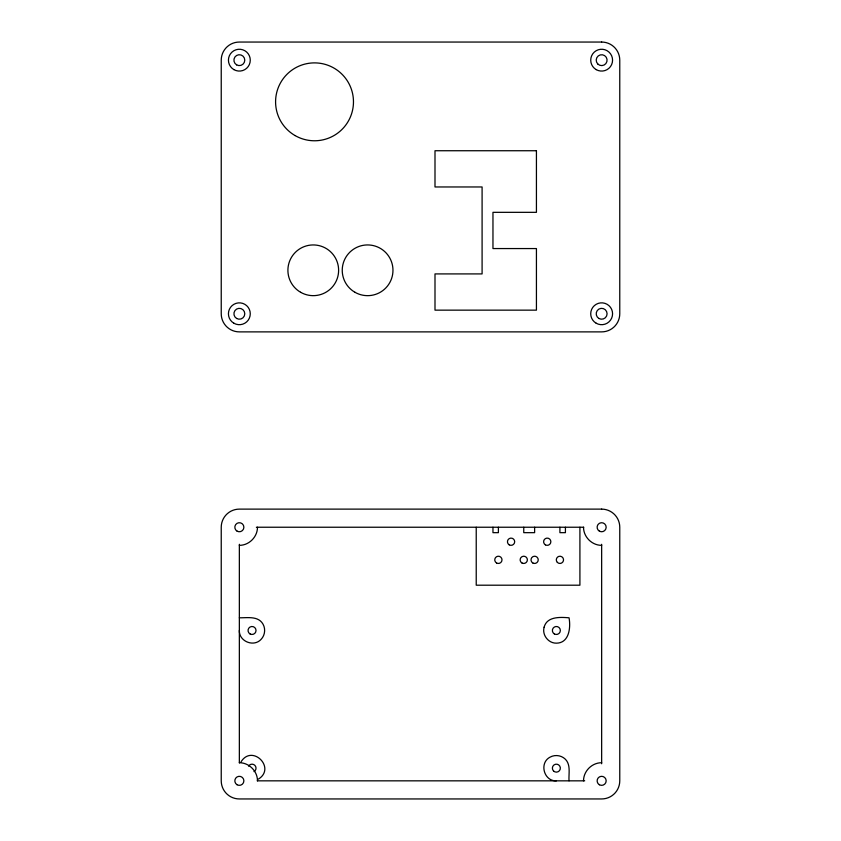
<?xml version="1.0" encoding="UTF-8"?>
<svg xmlns="http://www.w3.org/2000/svg" width="841" height="841" viewBox="0 0 841 841"><rect width="100%" height="100%" fill="white"/><g stroke="black" fill="none" stroke-linecap="round" stroke-linejoin="round"><path stroke-width="1.26" d="M498.398 527.233L498.387 532.668L492.963 532.668L492.963 527.233M257.472 527.233C257.525 536.926 249.052 545.41 239.349 545.346M583.528 780.837C583.475 771.144 591.948 762.661 601.651 762.724M241.052 761.82C252.195 743.812 276.384 768.001 258.376 779.134M256.368 527.233L583.749 527.233M239.349 617.799C247.296 617.914 258.261 615.717 263.012 624.148C265.788 629.015 264.947 635.46 261.004 639.454C253.635 647.412 238.928 641.326 239.349 630.487M257.283 780.837L584.695 780.837M601.651 545.346C591.948 545.41 583.475 536.926 583.528 527.233M556.364 780.837C543.896 781.394 538.944 762.924 550.025 757.173C554.892 754.398 561.336 755.25 565.331 759.192C571.028 764.921 568.505 773.678 569.042 780.837M239.349 762.724C249.052 762.661 257.525 771.144 257.472 780.837M601.651 544.316L601.651 763.754M579.912 527.233L579.912 585.199L476.227 585.199L476.227 527.233M565.415 527.233L565.415 532.668L559.917 532.668L559.917 527.233M534.624 527.233L534.624 532.668L523.754 532.668L523.754 527.233M239.349 544.295L239.349 762.913M248.579 766.162A3.984 3.984 0 0 1 254.855 765.342A3.984 3.984 0 0 1 254.024 771.607M544.116 627.197C541.888 634.923 548.332 643.312 556.364 643.165C569.283 643.113 570.85 627.449 569.042 617.799C560.295 617.105 546.955 616.274 544.116 627.197M601.651 42.05L239.349 42.05A18.113 18.113 0 0 0 221.236 60.163L221.236 313.767A18.113 18.113 0 0 0 239.349 331.88L601.651 331.88A18.113 18.113 0 0 0 619.764 313.767L619.764 60.163A18.113 18.113 0 0 0 601.651 42.05M536.432 150.739L434.997 150.739L434.997 186.965L482.093 186.965L482.093 273.914L434.997 273.914L434.997 310.15L536.432 310.15L536.432 248.558L492.963 248.558L492.963 212.331L536.432 212.331L536.432 150.739M601.651 509.12L239.349 509.12A18.113 18.113 0 0 0 221.236 527.233L221.236 780.837A18.113 18.113 0 0 0 239.349 798.95L601.651 798.95A18.113 18.113 0 0 0 619.764 780.837L619.764 527.233A18.113 18.113 0 0 0 601.651 509.12M295.054 135.559A38.949 38.949 0 0 0 353.472 101.824A38.949 38.949 0 0 0 295.054 68.1A38.949 38.949 0 0 0 295.054 135.559M233.893 69.614A10.912 10.912 0 0 0 250.271 60.163A10.912 10.912 0 0 0 233.893 50.712A10.912 10.912 0 0 0 233.893 69.614M236.636 64.873A5.435 5.435 0 0 0 244.784 60.163A5.435 5.435 0 0 0 236.636 55.453A5.435 5.435 0 0 0 236.636 64.873M233.893 323.228A10.912 10.912 0 0 0 250.271 313.767A10.912 10.912 0 0 0 233.893 304.316A10.912 10.912 0 0 0 233.893 323.228M236.636 318.476A5.435 5.435 0 0 0 244.784 313.767A5.435 5.435 0 0 0 236.636 309.067A5.435 5.435 0 0 0 236.636 318.476M598.929 318.487A5.445 5.445 0 0 0 607.086 313.767A5.445 5.445 0 0 0 598.929 309.057A5.445 5.445 0 0 0 598.929 318.487M597.804 64.011A5.435 5.435 0 0 0 606.897 61.572A5.435 5.435 0 0 0 600.243 54.917A5.435 5.435 0 0 0 597.804 64.011M596.185 69.614A10.912 10.912 0 0 0 612.563 60.163A10.912 10.912 0 0 0 596.185 50.712A10.912 10.912 0 0 0 596.185 69.614M596.185 323.228A10.922 10.922 0 0 0 612.574 313.767A10.922 10.922 0 0 0 596.185 304.305A10.922 10.922 0 0 0 596.185 323.228M300.584 292.258A25.356 25.356 0 0 0 338.618 270.297A25.356 25.356 0 0 0 300.584 248.337A25.356 25.356 0 0 0 300.584 292.258M354.923 292.258A25.356 25.356 0 0 0 392.968 270.297A25.356 25.356 0 0 0 354.923 248.337A25.356 25.356 0 0 0 354.923 292.258M599.381 784.758A4.531 4.531 0 0 0 606.172 780.837A4.531 4.531 0 0 0 599.381 776.916A4.531 4.531 0 0 0 599.381 784.758M599.381 531.155A4.531 4.531 0 0 0 606.172 527.233A4.531 4.531 0 0 0 599.381 523.312A4.531 4.531 0 0 0 599.381 531.155M237.088 784.758A4.531 4.531 0 0 0 243.879 780.837A4.531 4.531 0 0 0 237.088 776.916A4.531 4.531 0 0 0 237.088 784.758M237.088 531.155A4.531 4.531 0 0 0 243.879 527.233A4.531 4.531 0 0 0 237.088 523.312A4.531 4.531 0 0 0 237.088 531.155M250.04 633.935A3.984 3.984 0 0 0 256.021 630.487A3.984 3.984 0 0 0 250.04 627.029A3.984 3.984 0 0 0 250.04 633.935M554.366 633.935A3.984 3.984 0 0 0 560.348 630.487A3.984 3.984 0 0 0 554.366 627.029A3.984 3.984 0 0 0 554.366 633.935M553.546 770.976A3.984 3.984 0 0 0 560.211 769.189A3.984 3.984 0 0 0 555.333 764.301A3.984 3.984 0 0 0 553.546 770.976M509.257 544.863A3.627 3.627 0 0 0 514.692 541.72A3.627 3.627 0 0 0 509.257 538.587A3.627 3.627 0 0 0 509.257 544.863M496.558 562.976A3.627 3.627 0 0 0 502.003 559.843A3.627 3.627 0 0 0 496.568 556.7A3.627 3.627 0 0 0 496.558 562.976M521.946 562.976A3.627 3.627 0 0 0 527.381 559.833A3.627 3.627 0 0 0 521.946 556.7A3.627 3.627 0 0 0 521.946 562.976M545.42 544.863A3.627 3.627 0 0 0 550.855 541.72A3.627 3.627 0 0 0 545.42 538.587A3.627 3.627 0 0 0 545.42 544.863M532.816 562.976A3.627 3.627 0 0 0 538.24 559.833A3.627 3.627 0 0 0 532.816 556.7A3.627 3.627 0 0 0 532.816 562.976M557.352 562.398A3.627 3.627 0 0 0 563.417 560.779A3.627 3.627 0 0 0 558.981 556.343A3.627 3.627 0 0 0 557.352 562.398"/></g></svg>
